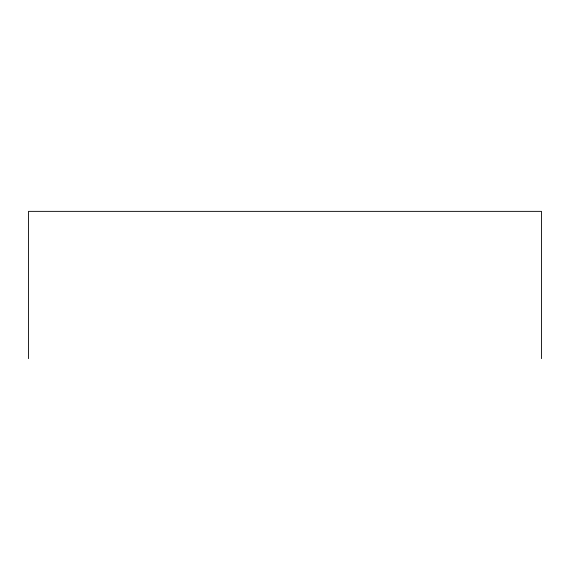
<?xml version="1.0" encoding="UTF-8"?>
<svg xmlns="http://www.w3.org/2000/svg" width="570" height="570" viewBox="0 0 570 570"><rect width="100%" height="100%" fill="white"/><g stroke="black" fill="none" stroke-linecap="round" stroke-linejoin="round"><path stroke-width="0.85" d="M541.5 358.637L541.5 211.363L28.5 211.363L28.5 358.637"/></g></svg>
